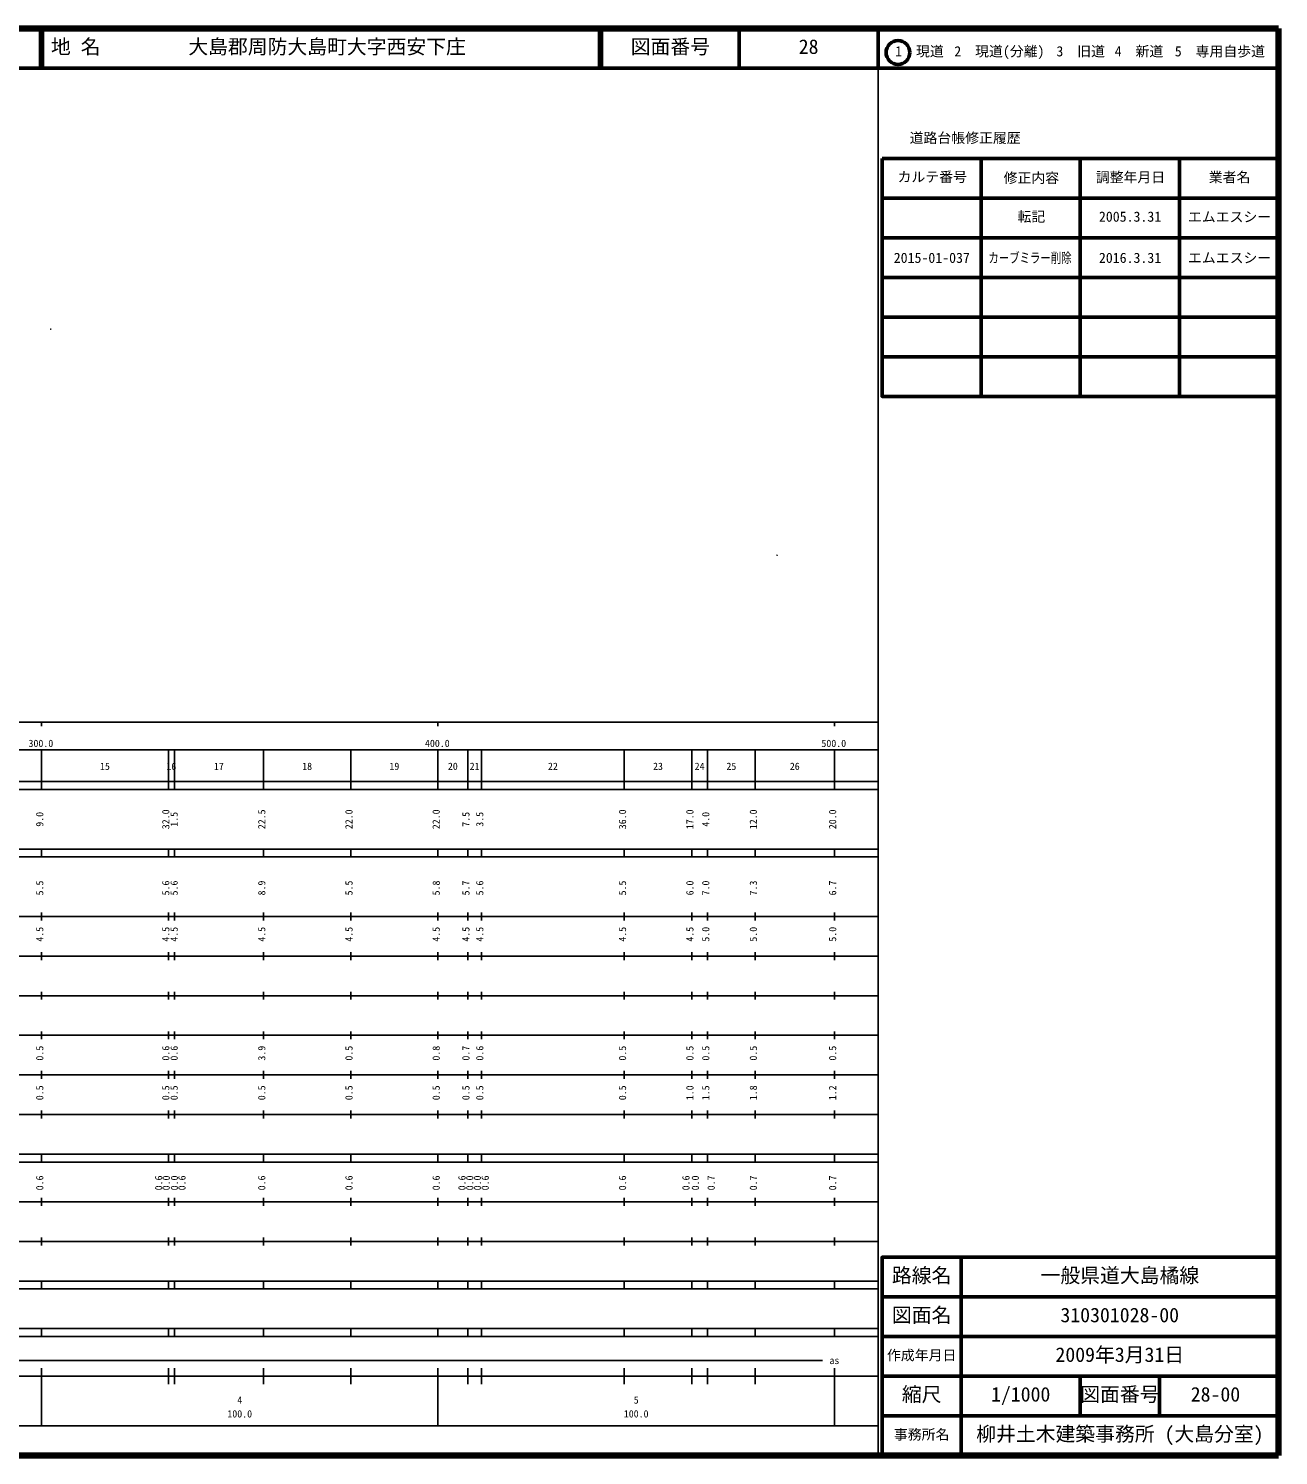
# Model space of a CAD drawing. Units: millimetres on the paper. Extents: x 40 to 680, y 20 to 380.
# Drawn here: x 364.7 to 680, y 20 to 380 of the extents above; entities that cross this region are included whole.
import ezdxf
from ezdxf.enums import TextEntityAlignment as Align

# ---------------------------------------------------------------- set-up
doc = ezdxf.new("R2010")
doc.units = ezdxf.units.MM
for name, color, linetype, lineweight in [('M-OTRS', 6, 'Continuous', 25), ('M-TTL', 2, 'Continuous', 140), ('M-TTL-BAND', 7, 'Continuous', 25), ('M-TTL-FRAM', 2, 'Continuous', 50), ('M-TTL-LINE', 7, 'Continuous', 50)]:
    doc.layers.add(name, color=color, linetype=linetype, lineweight=lineweight)
doc.layers.add('M-TTL-TXT', color=7, linetype='Continuous')
doc.styles.add('ＭＳ ゴシック', font='')
doc.styles.get('ＭＳ ゴシック').set_extended_font_data('MS Gothic')

msp = doc.modelspace()

# ---------------------------------------------------------------- linework, layer by layer
at = {"layer": 'M-OTRS'}
for centre, radius in [((370.364, 304.149), 0.0313), ((370.364, 304.149), 0.025), ((370.364, 304.149), 0.0188), ((370.364, 304.149), 0.0125), ((370.364, 304.149), 0.0063), ((553.524, 247.118), 0.0313), ((553.524, 247.118), 0.025), ((553.524, 247.118), 0.0188), ((553.524, 247.118), 0.0125), ((553.524, 247.118), 0.0063)]:
    msp.add_circle(centre, radius, dxfattribs=at)
at = {"layer": 'M-TTL'}
for p, q in [((680, 380), (40, 380)), ((680, 20), (680, 380)), ((40, 20), (680, 20))]:
    msp.add_line(p, q, dxfattribs=at)
at = {"layer": 'M-TTL-BAND'}
for p, q in [((579, 20), (579, 370)), ((40, 205), (579, 205)), ((368, 205), (368, 204)), ((468, 205), (468, 204)), ((568, 205), (568, 204)), ((68, 198), (579, 198)), ((368, 188), (368, 198)), ((400, 188), (400, 198)), ((401.5, 188), (401.5, 198)), ((424, 188), (424, 198)), ((446, 188), (446, 198)), ((468, 188), (468, 198)), ((475.5, 188), (475.5, 198)), ((479, 188), (479, 198)), ((515, 188), (515, 198)), ((532, 188), (532, 198)), ((536, 188), (536, 198)), ((548, 188), (548, 198)), ((568, 188), (568, 198)), ((40, 190), (579, 190)), ((40, 188), (579, 188)), ((40, 173), (579, 173)), ((368, 171), (368, 173)), ((400, 171), (400, 173)), ((401.5, 171), (401.5, 173)), ((424, 171), (424, 173)), ((446, 171), (446, 173)), ((468, 171), (468, 173)), ((475.5, 171), (475.5, 173)), ((479, 171), (479, 173)), ((515, 171), (515, 173)), ((532, 171), (532, 173)), ((536, 171), (536, 173)), ((548, 171), (548, 173)), ((568, 171), (568, 173)), ((40, 171), (579, 171)), ((40, 156), (579, 156)), ((368, 155), (368, 157)), ((400, 155), (400, 157)), ((401.5, 155), (401.5, 157)), ((424, 155), (424, 157)), ((446, 155), (446, 157)), ((468, 155), (468, 157)), ((475.5, 155), (475.5, 157)), ((479, 155), (479, 157)), ((515, 155), (515, 157)), ((532, 155), (532, 157)), ((536, 155), (536, 157)), ((548, 155), (548, 157)), ((568, 155), (568, 157)), ((46, 146), (579, 146)), ((368, 145), (368, 147)), ((400, 145), (400, 147)), ((401.5, 145), (401.5, 147)), ((424, 145), (424, 147)), ((446, 145), (446, 147)), ((468, 145), (468, 147)), ((475.5, 145), (475.5, 147)), ((479, 145), (479, 147)), ((515, 145), (515, 147)), ((532, 145), (532, 147)), ((536, 145), (536, 147)), ((548, 145), (548, 147)), ((568, 145), (568, 147)), ((368, 135), (368, 137)), ((400, 135), (400, 137)), ((401.5, 135), (401.5, 137)), ((424, 135), (424, 137)), ((446, 135), (446, 137)), ((468, 135), (468, 137)), ((475.5, 135), (475.5, 137)), ((479, 135), (479, 137)), ((515, 135), (515, 137)), ((532, 135), (532, 137)), ((536, 135), (536, 137)), ((548, 135), (548, 137)), ((568, 135), (568, 137)), ((52, 136), (579, 136)), ((46, 126), (579, 126)), ((368, 125), (368, 127)), ((400, 125), (400, 127)), ((401.5, 125), (401.5, 127)), ((424, 125), (424, 127)), ((446, 125), (446, 127)), ((468, 125), (468, 127)), ((475.5, 125), (475.5, 127)), ((479, 125), (479, 127)), ((515, 125), (515, 127)), ((532, 125), (532, 127)), ((536, 125), (536, 127)), ((548, 125), (548, 127)), ((568, 125), (568, 127)), ((52, 116), (579, 116)), ((368, 115), (368, 117)), ((400, 115), (400, 117)), ((401.5, 115), (401.5, 117)), ((424, 115), (424, 117)), ((446, 115), (446, 117)), ((468, 115), (468, 117)), ((475.5, 115), (475.5, 117)), ((479, 115), (479, 117)), ((515, 115), (515, 117)), ((532, 115), (532, 117)), ((536, 115), (536, 117)), ((548, 115), (548, 117)), ((568, 115), (568, 117)), ((46, 106), (579, 106)), ((368, 105), (368, 107)), ((400, 105), (400, 107)), ((401.5, 105), (401.5, 107)), ((424, 105), (424, 107)), ((446, 105), (446, 107)), ((468, 105), (468, 107)), ((475.5, 105), (475.5, 107)), ((479, 105), (479, 107)), ((515, 105), (515, 107)), ((532, 105), (532, 107)), ((536, 105), (536, 107)), ((548, 105), (548, 107)), ((568, 105), (568, 107)), ((40, 96), (579, 96)), ((40, 94), (579, 94)), ((368, 94), (368, 96)), ((400, 94), (400, 96)), ((401.5, 94), (401.5, 96)), ((424, 94), (424, 96)), ((446, 94), (446, 96)), ((468, 94), (468, 96)), ((475.5, 94), (475.5, 96)), ((479, 94), (479, 96)), ((515, 94), (515, 96)), ((532, 94), (532, 96)), ((536, 94), (536, 96)), ((548, 94), (548, 96)), ((568, 94), (568, 96)), ((49, 84), (579, 84)), ((368, 83), (368, 85)), ((400, 83), (400, 85)), ((401.5, 83), (401.5, 85)), ((424, 83), (424, 85)), ((446, 83), (446, 85)), ((468, 83), (468, 85)), ((475.5, 83), (475.5, 85)), ((479, 83), (479, 85)), ((515, 83), (515, 85)), ((532, 83), (532, 85)), ((536, 83), (536, 85)), ((548, 83), (548, 85)), ((568, 83), (568, 85)), ((40, 74), (579, 74)), ((368, 73), (368, 75)), ((400, 73), (400, 75)), ((401.5, 73), (401.5, 75)), ((424, 73), (424, 75)), ((446, 73), (446, 75)), ((468, 73), (468, 75)), ((475.5, 73), (475.5, 75)), ((479, 73), (479, 75)), ((515, 73), (515, 75)), ((532, 73), (532, 75)), ((536, 73), (536, 75)), ((548, 73), (548, 75)), ((568, 73), (568, 75)), ((40, 64), (579, 64)), ((40, 62), (579, 62)), ((368, 62), (368, 64)), ((400, 62), (400, 64)), ((401.5, 62), (401.5, 64)), ((424, 62), (424, 64)), ((446, 62), (446, 64)), ((468, 62), (468, 64)), ((475.5, 62), (475.5, 64)), ((479, 62), (479, 64)), ((515, 62), (515, 64)), ((532, 62), (532, 64)), ((536, 62), (536, 64)), ((548, 62), (548, 64)), ((568, 62), (568, 64)), ((40, 52), (579, 52)), ((368, 50), (368, 52)), ((400, 50), (400, 52)), ((401.5, 50), (401.5, 52)), ((424, 50), (424, 52)), ((446, 50), (446, 52)), ((468, 50), (468, 52)), ((475.5, 50), (475.5, 52)), ((479, 50), (479, 52)), ((515, 50), (515, 52)), ((532, 50), (532, 52)), ((536, 50), (536, 52)), ((548, 50), (548, 52)), ((568, 50), (568, 52)), ((40, 50), (579, 50)), ((71, 44), (565, 44)), ((40, 40), (579, 40)), ((368, 27.5), (368, 42)), ((400, 38), (400, 42)), ((401.5, 38), (401.5, 42)), ((424, 38), (424, 42)), ((446, 38), (446, 42)), ((468, 27.5), (468, 42)), ((475.5, 38), (475.5, 42)), ((479, 38), (479, 42)), ((515, 38), (515, 42)), ((532, 38), (532, 42)), ((536, 38), (536, 42)), ((548, 38), (548, 42)), ((568, 27.5), (568, 42)), ((68, 27.5), (579, 27.5))]:
    msp.add_line(p, q, dxfattribs=at)
at = {"layer": 'M-TTL-FRAM'}
msp.add_line((580, 347.197), (680, 347.197), dxfattribs=at)
for points in [[(580, 347.197), (580, 287.197), (680, 287.197)], [(680, 70), (580, 70), (580, 20)]]:
    msp.add_lwpolyline(points, dxfattribs=at)
at = {"layer": 'M-TTL-LINE'}
for p, q in [((367.75, 380), (367.75, 370)), ((368.25, 380), (368.25, 370)), ((508.747, 380), (508.747, 370)), ((509.247, 380), (509.247, 370)), ((543.996, 380), (543.996, 370)), ((579, 380), (579, 370)), ((40, 370), (680, 370)), ((605, 347.197), (605, 287.197)), ((630, 347.197), (630, 287.197)), ((655, 347.197), (655, 287.197)), ((580, 337.197), (680, 337.197)), ((580, 327.197), (680, 327.197)), ((580, 317.197), (680, 317.197)), ((580, 307.197), (680, 307.197)), ((580, 297.197), (680, 297.197)), ((600, 70), (600, 20)), ((680, 60), (580, 60)), ((680, 50), (580, 50)), ((680, 40), (580, 40)), ((630, 40), (630, 30)), ((650, 40), (650, 30)), ((680, 30), (580, 30))]:
    msp.add_line(p, q, dxfattribs=at)
msp.add_circle((584.031, 373.958), 3, dxfattribs=at)

# ---------------------------------------------------------------- texts
at = {"layer": 'M-TTL-BAND', "style": 'ＭＳ ゴシック'}
for s, p in [('300.0', (364.719, 198.195)), ('400.0', (464.719, 198.195)), ('500.0', (564.719, 198.195)), ('15', (382.75, 192.405)), ('16', (399.5, 192.405)), ('17', (411.5, 192.405)), ('18', (433.75, 192.405)), ('19', (455.75, 192.405)), ('20', (470.5, 192.405)), ('21', (476, 192.405)), ('22', (495.75, 192.405)), ('23', (522.25, 192.405)), ('24', (532.75, 192.405)), ('25', (540.75, 192.405)), ('26', (556.75, 192.405)), ('as', (566.75, 42.5)), ('4', (417.375, 32.523)), ('5', (517.375, 32.523)), ('100.0', (414.875, 29.033)), ('100.0', (514.875, 29.033))]:
    msp.add_text(s, height=1.833, dxfattribs=at).set_placement(p, align=Align.BOTTOM_LEFT)
for s, p in [('9.0', (369, 178.625)), ('32.0', (400.8, 178)), ('1.5', (402.9, 178.625)), ('22.5', (425, 178)), ('22.0', (447, 178)), ('22.0', (469, 178)), ('7.5', (476.5, 178.625)), ('3.5', (480, 178.625)), ('36.0', (516, 178)), ('17.0', (533, 178)), ('4.0', (537, 178.625)), ('12.0', (549, 178)), ('20.0', (569, 178)), ('5.5', (369, 161.299)), ('5.6', (400.8, 161.299)), ('5.6', (402.9, 161.299)), ('8.9', (425, 161.299)), ('5.5', (447, 161.299)), ('5.8', (469, 161.299)), ('5.7', (476.5, 161.299)), ('5.6', (480, 161.299)), ('5.5', (516, 161.299)), ('6.0', (533, 161.299)), ('7.0', (537, 161.299)), ('7.3', (549, 161.299)), ('6.7', (569, 161.299)), ('4.5', (369, 149.625)), ('4.5', (400.8, 149.625)), ('4.5', (402.9, 149.625)), ('4.5', (425, 149.625)), ('4.5', (447, 149.625)), ('4.5', (469, 149.625)), ('4.5', (476.5, 149.625)), ('4.5', (480, 149.625)), ('4.5', (516, 149.625)), ('4.5', (533, 149.625)), ('5.0', (537, 149.625)), ('5.0', (549, 149.625)), ('5.0', (569, 149.625)), ('0.5', (369, 119.625)), ('0.6', (400.8, 119.625)), ('0.6', (402.9, 119.625)), ('3.9', (425, 119.625)), ('0.5', (447, 119.625)), ('0.8', (469, 119.625)), ('0.7', (476.5, 119.625)), ('0.6', (480, 119.625)), ('0.5', (516, 119.625)), ('0.5', (533, 119.625)), ('0.5', (537, 119.625)), ('0.5', (549, 119.625)), ('0.5', (569, 119.625)), ('0.5', (369, 109.625)), ('0.5', (400.8, 109.625)), ('0.5', (402.9, 109.625)), ('0.5', (425, 109.625)), ('0.5', (447, 109.625)), ('0.5', (469, 109.625)), ('0.5', (476.5, 109.625)), ('0.5', (480, 109.625)), ('0.5', (516, 109.625)), ('1.0', (533, 109.625)), ('1.5', (537, 109.625)), ('1.8', (549, 109.625)), ('1.2', (569, 109.625)), ('0.6', (369, 86.889)), ('0.6', (399, 86.889)), ('0.0', (400.9, 86.889)), ('0.0', (402.97, 86.889)), ('0.6', (404.87, 86.889)), ('0.6', (425, 86.889)), ('0.6', (447, 86.889)), ('0.6', (469, 86.889)), ('0.6', (475.5, 86.889)), ('0.0', (477.47, 86.889)), ('0.0', (479.4, 86.889)), ('0.6', (481.37, 86.889)), ('0.6', (516, 86.889)), ('0.6', (532, 86.889)), ('0.0', (534.37, 86.889)), ('0.7', (538.37, 86.889)), ('0.7', (549, 86.889)), ('0.7', (569, 86.889))]:
    msp.add_text(s, height=1.833, rotation=90, dxfattribs=at).set_placement(p, align=Align.BOTTOM_LEFT)
at = {"layer": 'M-TTL-TXT', "style": 'ＭＳ ゴシック'}
for s, height, p in [('地 名', 3.666, (370.38, 372.5)), ('大島郡周防大島町大字西安下庄', 3.666, (405.024, 372.5)), ('図面番号', 3.666, (516.621, 372.5)), ('28', 3.666, (558.996, 372.5)), ('1\u3000現道', 2.566, (583.323, 372.208)), ('2\u3000現道(分離)', 2.566, (598.244, 372.208)), ('3\u3000旧道', 2.566, (623.996, 372.208)), ('4\u3000新道', 2.566, (638.699, 372.208)), ('5\u3000専用自歩道', 2.566, (653.853, 372.208)), ('道路台帳修正履歴', 2.566, (586.968, 350.363)), ('カルテ番号', 2.566, (583.925, 340.527)), ('修正内容', 2.566, (610.675, 340.273)), ('調整年月日', 2.566, (633.925, 340.447)), ('業者名', 2.566, (662.425, 340.447)), ('転記', 2.566, (614.175, 330.495)), ('2005.3.31', 2.566, (634.712, 330.495)), ('エムエスシー', 2.566, (657.175, 330.439)), ('2015-01-037', 2.566, (582.962, 320.105)), ('2016.3.31', 2.566, (634.712, 320.105)), ('エムエスシー', 2.566, (657.175, 320.105)), ('路線名', 3.666, (582.5, 62.5)), ('一般県道大島橘線', 3.666, (620, 62.5)), ('図面名', 3.666, (582.5, 52.5)), ('310301028-00', 3.666, (625, 52.5)), ('作成年月日', 2.566, (581.25, 43.25)), ('2009年3月31日', 3.666, (623.75, 42.5)), ('縮尺', 3.666, (585, 32.5)), ('1/1000', 3.666, (607.5, 32.5)), ('図面番号', 3.666, (630, 32.5)), ('28-00', 3.666, (657.875, 32.5)), ('事務所名', 2.566, (583, 23.25)), ('柳井土木建築事務所 (大島分室)', 3.666, (603.75, 22.5))]:
    msp.add_text(s, height=height, dxfattribs=at).set_placement(p, align=Align.BOTTOM_LEFT)
at = {"layer": 'M-TTL-TXT', "style": 'ＭＳ ゴシック', "width": 0.75}
msp.add_text('カーブミラー削除', height=2.566, dxfattribs=at).set_placement((606.835, 320.105), align=Align.BOTTOM_LEFT)

doc.saveas('drawing.dxf')
